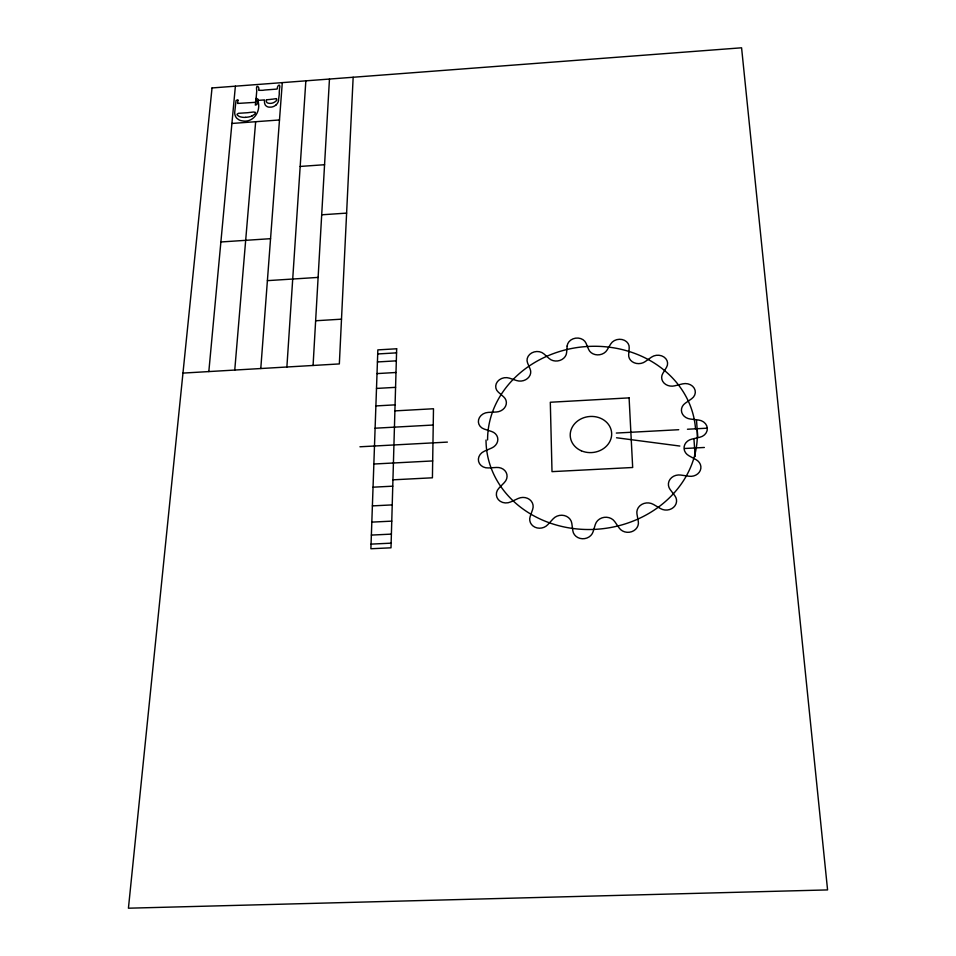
<?xml version="1.0" encoding="UTF-8"?>
<svg xmlns="http://www.w3.org/2000/svg" width="956" height="956" viewBox="0 0 956 956"><rect width="100%" height="100%" fill="white"/><g stroke="black" fill="none" stroke-linecap="round" stroke-linejoin="round"><path stroke-width="1.43" d="M353.158 77.245L339.344 363.925L182.966 373.091M313.078 365.467L329.462 79.049M286.884 367.008L305.848 80.842M260.785 368.538L282.295 82.622M234.758 370.056L255.658 121.711M237.578 102.842L237.686 101.706A10.098 7.564 -17.8 0 0 237.972 100.404L237.972 100.38M208.826 371.573L235.379 86.183M278.459 100.428L279.2 94.859A6.979 5.246 -16.6 0 0 279.236 94.56L279.248 94.274A18.009 13.515 -16.9 0 0 279.224 92.565L279.534 88.394A17.949 13.432 -16.8 0 0 279.833 86.661C279.881 82.921 276.846 86.53 277.336 88.717A1.458 1.087 -16.4 0 1 276.786 89.087L264.908 90.007A8.628 6.489 -16.8 0 0 264.334 90.079L263.904 90.151A15.882 11.842 -16.6 0 1 262.41 90.33L258.789 90.342A3.776 2.82 -16.8 0 1 258.718 89.446C259.709 87.725 256.782 84.546 256.567 87.498A21.701 16.264 -16.3 0 0 256.578 89.219L256.71 90.569A13.85 10.361 -17.3 0 1 256.746 91.011L255.957 100.069A7.481 5.617 -17.3 0 1 256.017 101.276L254.894 102.364L237.721 103.439A1.398 1.052 -17.6 0 1 237.59 102.925M256.029 99.627L255.312 105.124L256.901 104.527A8.652 6.501 -17.3 0 0 256.997 104.228L257.045 104.037A13.886 10.48 -16.7 0 1 257.176 103.595A11.221 8.461 -16.8 0 1 257.295 102.842L257.391 102.352A11.209 8.413 -17.4 0 0 257.511 101.611L258.443 100.368L264.597 99.902L264.513 100.954A11.603 8.735 -16.5 0 0 265.577 105.471L266.891 106.474A5.748 4.326 -16.7 0 0 269.114 107.156L271.432 107.084A6.991 5.27 -16.7 0 0 274.575 105.985L276.117 104.921M256.351 98.277L257.941 99.149A17.578 13.193 -17.5 0 1 258.096 100.189L258.347 102.137M251.954 115.963L254.619 114.278A3.693 2.784 -17.4 0 0 255.3 113.083L255.3 112.306L253.615 112.019A23.111 17.543 -17.6 0 0 252.396 112.139L250.938 112.318A25.513 19.108 -17.1 0 1 249.612 112.45A23.577 17.65 -17.2 0 1 247.21 112.748L238.51 113.298L237.04 114.254A2.964 2.235 -17.7 0 0 237.255 115.055L239.215 116.465A11.771 8.855 -17.5 0 0 240.291 116.811A14.543 10.934 -17.4 0 0 245.692 117.373M275.937 98.659L275.065 98.791A10.325 7.756 -16.5 0 1 273.93 98.946A11.723 8.795 -16.5 0 1 272.066 99.221L271.731 99.233A8.831 6.668 -16.7 0 0 270.082 99.484L266.593 99.759M231.914 123.455L279.487 119.966M300.172 166.44L324.562 164.719M321.694 214.801L346.61 213.116M220.884 241.976L270.548 238.677M267.393 280.646L318.109 277.407M315.635 320.762L341.495 319.173M377.704 353.959L396.549 352.848M377.429 361.954L396.322 360.842M377.023 373.593L395.999 372.493M376.497 388.435L395.569 387.347M375.887 405.93L395.079 404.854M394.9 410.889L433.486 408.75L432.423 477.797L392.94 479.828M375.111 428.204L433.235 425.026M359.934 446.787L447.384 442.102M616.321 433.056L678.736 429.71M687.448 429.244L706.831 428.204M373.856 464.019L432.686 460.935M684.855 448.484L704.357 447.468M373.043 487.19L392.761 486.174M372.386 505.891L392.223 504.899M371.824 522.119L391.757 521.139M371.37 535.085L391.386 534.117M371.048 544.119L391.135 543.163M616.536 437.764L679.836 446.046M696.518 420.377L697.749 437.119M693.984 439.521L695.215 456.49M487.584 439.951A104.204 90.736 -5.8 0 1 588.203 346.442A104.204 90.736 -5.8 0 1 695.514 428.814M697.127 428.73A105.805 92.135 -5.8 0 1 595.194 529.349A105.805 92.135 -5.8 0 1 486.018 440.035M278.531 100.428A9.273 6.979 -16.7 0 1 276.093 104.909M275.973 98.588A1.422 1.064 -16.5 0 1 276.583 98.874A1.888 1.422 -16.6 0 1 276.678 99.52L276.643 99.902A3.227 2.426 -16.6 0 1 275.949 101.109L274.515 102.161A6.561 4.935 -16.6 0 1 267.513 102.925A3.681 2.772 -16.7 0 1 266.342 100.81L266.354 100.679A4.159 3.131 -16.7 0 1 266.557 99.747M251.99 116.034A15.595 11.723 -17.4 0 1 245.704 117.301M237.924 100.201A1.291 0.968 -17.5 0 1 237.841 99.866L236.156 100.392A5.234 3.92 -17.5 0 0 235.917 101.432L234.722 112.342A14.125 10.636 -17.4 0 0 236.813 118.269L238.916 119.811A10.456 7.875 -17.5 0 0 242.095 120.838C252.647 123.133 260.498 112.545 258.383 102.579A6.071 4.565 -17.2 0 0 258.347 102.137M256.041 98.898A1.649 1.243 -17 0 1 256.244 98.349M396.668 348.773L391.004 547.812L370.892 548.756L377.847 349.884L396.668 348.773M567.147 346.048L566.597 352.716A10.062 8.508 -7.9 0 1 559.905 360.424A10.062 8.508 -7.9 0 1 549.21 358.572L543.904 353.887A9.751 8.269 -8.9 0 0 531.739 352.919A9.751 8.269 -8.9 0 0 527.569 362.957L530.174 369.171A10.098 8.592 -9.8 0 1 527.509 378.492A10.098 8.592 -9.8 0 1 516.622 380.548L509.429 378.158A9.811 8.377 -10.7 0 0 497.514 381.552A9.811 8.377 -10.7 0 0 498.303 392.127L503.669 396.86A10.169 8.735 -11.4 0 1 505.533 406.276A10.169 8.735 -11.4 0 1 496.224 412.012L488.289 412.395A9.919 8.568 -12 0 0 478.586 419.732A9.919 8.568 -12 0 0 484.31 429.113L491.635 431.503A10.289 8.951 -12.2 0 1 497.837 439.413A10.289 8.951 -12.2 0 1 491.707 448.005L484.357 451.208A10.038 8.783 -12.4 0 0 478.598 461.449A10.038 8.783 -12.4 0 0 488.468 467.938L496.546 467.46A10.432 9.19 -12.1 0 1 506.154 472.431A10.432 9.19 -12.1 0 1 504.398 482.505L498.948 488.134A10.169 9.022 -11.7 0 0 498.315 499.618A10.169 9.022 -11.7 0 0 510.743 501.912L518.164 498.494A10.552 9.405 -10.7 0 1 529.564 499.498A10.552 9.405 -10.7 0 1 532.671 509.345L530.174 516.491A10.289 9.213 -9.5 0 0 534.978 527.21A10.289 9.213 -9.5 0 0 547.764 524.689L553.13 518.845A10.659 9.56 -7.8 0 1 564.291 515.547A10.659 9.56 -7.8 0 1 571.808 523.35L572.835 530.783A10.373 9.321 -6.1 0 0 582.347 538.742A10.373 9.321 -6.1 0 0 593.102 531.727L595.337 524.438A10.719 9.62 -4.3 0 1 604.144 517.351A10.719 9.62 -4.3 0 1 614.768 521.653L619.189 527.999A10.408 9.321 -2.6 0 0 631.677 531.703A10.408 9.321 -2.6 0 0 638.297 521.414L636.959 514.029A10.731 9.572 -1.3 0 1 641.739 504.433A10.731 9.572 -1.3 0 1 653.474 504.445L660.465 508.544A10.385 9.213 -0.2 0 0 673.562 507.349A10.385 9.213 -0.2 0 0 674.828 495.722L670.18 489.568A10.683 9.417 0.4 0 1 670.084 479.255A10.683 9.417 0.4 0 1 680.756 475.06L688.977 476.231A10.313 9.034 0.8 0 0 700.27 470.483A10.313 9.034 0.8 0 0 696.04 459.645L689.001 455.797A10.576 9.202 0.6 0 1 684.149 446.631A10.576 9.202 0.6 0 1 691.845 439.115L699.804 437.262A10.193 8.807 0.4 0 0 707.309 428.204A10.193 8.807 0.4 0 0 698.525 420.019L690.411 419.051A10.444 8.974 -0.2 0 1 681.795 412.574A10.444 8.974 -0.2 0 1 685.285 403.193L691.606 398.783A10.05 8.592 -0.9 0 0 694.187 388.136A10.05 8.592 -0.9 0 0 682.512 383.894L674.745 385.818A10.301 8.771 -1.8 0 1 663.966 383.009A10.301 8.771 -1.8 0 1 662.807 373.449L666.499 367.355A9.919 8.401 -2.6 0 0 663.93 356.994A9.919 8.401 -2.6 0 0 651.395 357.197L645.24 361.571A10.169 8.604 -3.7 0 1 634.127 362.754A10.169 8.604 -3.7 0 1 628.666 354.616L629.203 347.912A9.811 8.281 -4.7 0 0 622.069 339.523A9.811 8.281 -4.7 0 0 610.717 343.981L607.096 350.004A10.086 8.52 -5.8 0 1 597.452 354.879A10.086 8.52 -5.8 0 1 588.645 349.442L586.04 343.252A9.751 8.234 -6.9 0 0 575.56 338.161A9.751 8.234 -6.9 0 0 567.147 346.048M212.029 87.952L128.427 908.2L827.573 889.917L741.581 47.8L212.029 87.952M629.096 397.875L550.309 402.249L552.006 471.643L632.681 467.496L629.096 397.875M581.284 450.778A20.769 18.08 -5.9 0 0 611.661 433.307A20.769 18.08 -5.9 0 0 579.874 419.493A20.769 18.08 -5.9 0 0 581.284 450.778"/></g></svg>
